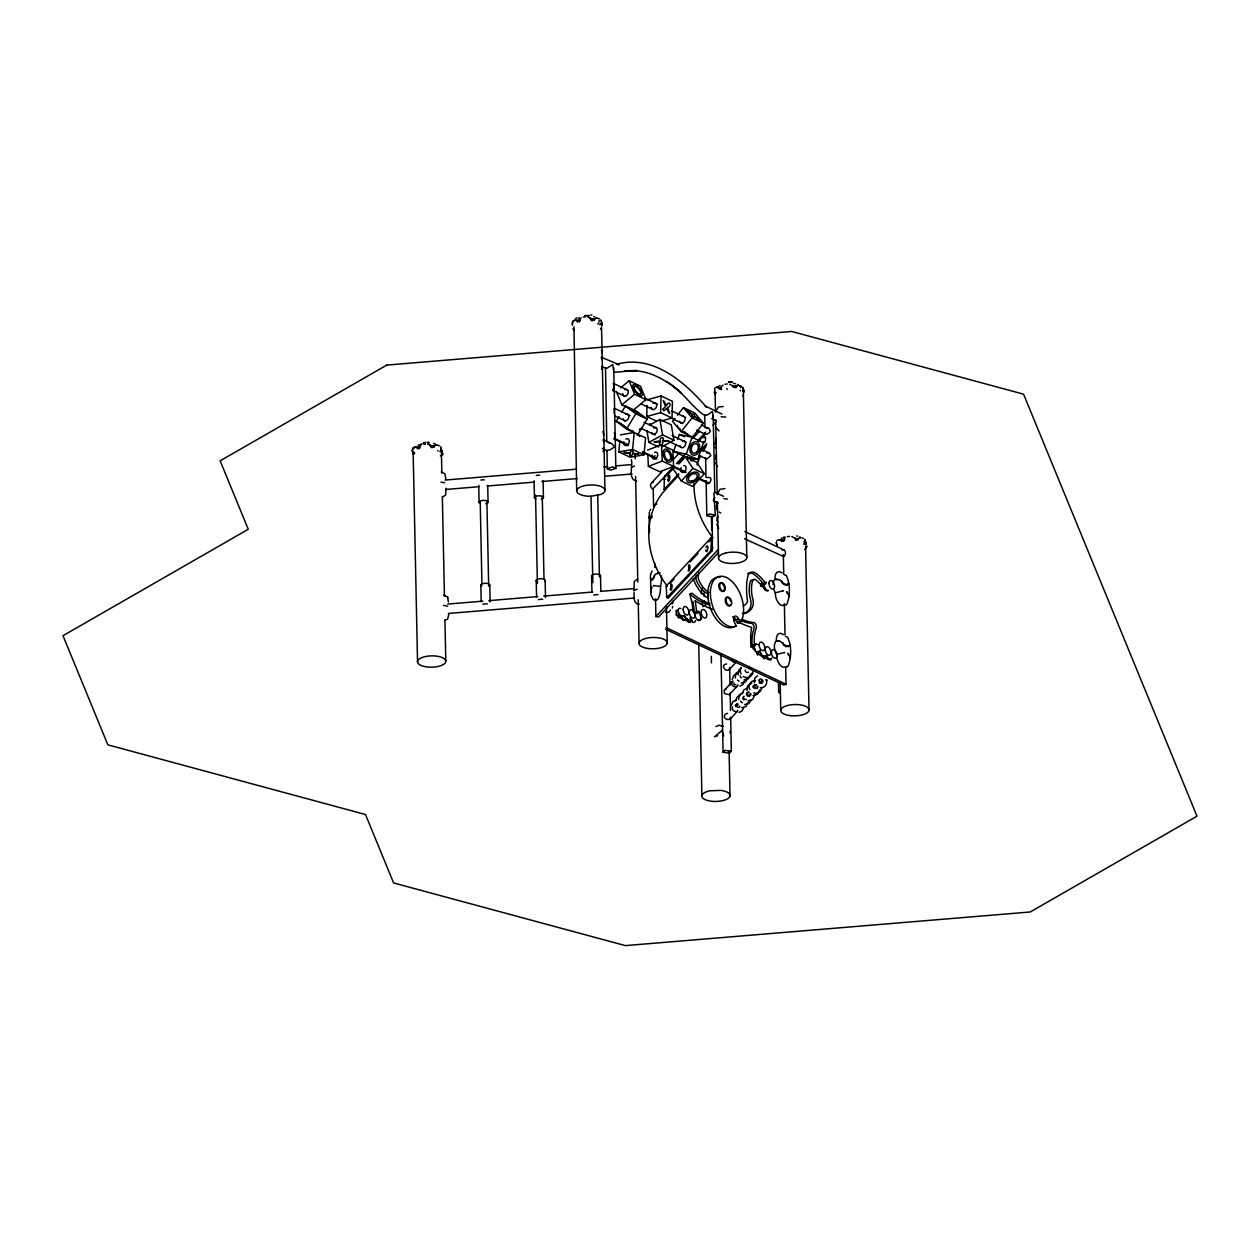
<?xml version="1.0" encoding="UTF-8"?>
<svg xmlns="http://www.w3.org/2000/svg" width="1260" height="1260" viewBox="0 0 1260 1260"><rect width="100%" height="100%" fill="white"/><g stroke="black" fill="none" stroke-linecap="round" stroke-linejoin="round"><path stroke-width="1.5" d="M730.548 717.192C731.068 721.933 722.011 718.735 724.768 715.097A3.166 2.804 -34.7 0 1 726.374 713.648L727.603 713.365M660.145 572.827L655.389 574.198L653.578 577.647C648.144 583.412 655.153 578.797 654.302 575.426M773.845 589.397A9.544 5.481 71 0 0 774.79 591.68L775.357 593.68A9.544 5.481 71 0 0 781.357 605.477L785.783 605.194A18.884 1.559 -43.2 0 1 786.87 604.17C790.414 595.602 790.272 583.868 786.334 575.537A18.364 8.537 44.4 0 0 785.153 574.954A13.12 8.647 36.6 0 0 784.397 574.891M776.648 655.373A9.544 5.481 71 0 0 782.649 667.17L787.075 666.886A18.884 1.559 -43.2 0 1 788.162 665.863C791.595 657.295 791.674 645.451 787.563 637.166A18.364 8.537 44.4 0 0 786.445 636.631A13.12 8.647 36.6 0 0 785.689 636.583M656.476 421.108L646.742 416.509L647.026 405.389M661.059 395.955L672.43 401.31L672.005 418.005L660.634 412.65L661.059 395.955L647.167 399.814M678.731 475.303L665.406 489.636L664.146 489.463L664.303 476.973L673.958 466.294M711.428 537.406L710.892 550.588L666.823 597.744L666.178 586.105L711.428 537.406L712.688 537.563A83.207 71.096 42.9 0 1 694.055 483.399M712.246 516.301L712.357 550.462L668.493 597.76L666.398 596.389M715.003 444.449L716.263 437.96M441.961 451.001L441.976 452.198L440.606 446.875L441.756 450.844M804.195 543.611L806.101 544.871L804.731 539.548M706.12 480.674L706.797 515.639L712.593 517.025L715.302 515.293L713.916 493.762L714.814 492.235L713.192 415.501L712.199 411.516C710.64 412.776 705.836 416.95 704.86 414.682M705.127 433.015C705.332 436.07 709.963 432.873 710.309 431.03L709.207 428.747L701.41 424.935M706.104 482.375C708.687 487.399 714.924 475.603 707.238 477.619M707.978 595.996L707.899 593.806A21.136 12.143 71 0 1 695.882 579.112A55.03 31.594 71 0 0 696.308 575.19M661.342 575.788A9.544 3.166 -82.4 0 1 660.775 585.128L660.508 587.192A9.544 3.166 -82.4 0 1 657.452 599.744L654.302 600.091A18.884 1.748 33.6 0 1 653.09 599.256L650.79 594.31L651.703 586.798L651.404 588.42M631.339 459.695C633.276 464.972 627.385 479.651 636.631 480.974M742.077 694.039L743.857 689.85L747.085 688.228M754.74 694.984L752.645 699.442L748.204 700.702M761.654 687.535C761.906 691.315 757.213 694.654 753.527 692.842M782.901 591.176C785.295 589.743 778.223 592.294 775.451 592.751M787.201 593.224L786.665 591.617L788.618 595.161M784.192 652.869C786.602 651.452 779.515 653.971 776.743 654.444L776.097 653.373A9.544 5.481 71 0 1 776.144 641.183L780.082 641.135L784.051 644.648L788.319 646.663L789.847 645.971M788.445 654.869L787.957 653.31L789.91 656.854M602.422 365.935L601.603 369.117M604.138 447.993L603.099 451.631M717.145 494.723L719.87 489.337L724.941 488.549M653.798 585.869C651.672 584.923 657.704 586.451 660.429 586.278M716.074 456.309L716.373 454.671L715.507 458.734L716.467 460.467M717.365 517.986L717.664 516.364L716.798 520.427L717.759 522.16M618.959 416.666L616.187 421.249L626.551 429.014L645.608 437.85L643.97 454.813L630.158 457.223L618.802 451.852L619.699 442.433M643.97 454.813L632.599 449.458L634.237 432.479L620.44 434.889M443.016 453.49L442.591 455.065M717.16 509.78L716.562 508.898L717.476 509.26M732.123 679.455L733.903 675.344L737.053 673.722M731.194 705.694L732.973 701.584L736.187 699.962M735.556 701.001L737.32 696.89L740.47 695.268M744.786 680.463L743.006 684.574L739.856 686.196M750.598 674.21L748.503 678.667L744.046 679.943M748.204 702.009L746.109 706.466L741.652 707.742M752.771 671.863C752.96 676.604 746.818 679.408 743.195 676.415M759.481 689.881L757.386 694.339L752.929 695.615M807.14 546.163L804.778 549.785M689.409 567.756L688.716 569.252M723.098 752.299L724.878 750.393L731.32 751.259L729.556 753.165L723.098 752.299L720.909 653.893M780.129 693.331L778.806 691.425L780.46 690.574M788.555 584.278L788.524 582.829M789.689 645.608L789.815 644.522M649.357 512.096L649.183 518.017M650.869 590.578L650.428 575.174L651.987 571.063M613.447 369.731L612.738 364.565L606.816 368.329L602.264 366.959M722.515 730.06L714.483 736.895M669.217 478.343L668.477 479.398M716.893 501.637L716.389 507.512M729.524 668.619C726.768 674.068 719.318 664.697 726.595 663.988M432.18 447.709L432.463 446.576L436.07 445.19L430.826 446.56M592.263 320.812L592.72 319.646L587.774 317M796.32 540.383L796.588 539.264L800.21 537.862L795.501 539.863M672.304 608.076L672.73 606.47M614.203 413.453L614.187 408.193L629.984 415.642M715.538 411.39L718.531 407.012L723.224 406.492M672.352 603.76L672.604 602.957A9.544 5.481 71 0 0 672.934 601.067M712.703 417.044L713.192 415.501M714.924 497.763L713.396 500.078M649.136 518.128L649.498 532.618M677.644 439.519L679.376 434.448L692.039 437.299L703.395 442.654L697.662 459.553L684.999 456.719L673.627 451.348L675.927 444.591M697.662 459.553L686.29 454.198L692.039 437.299M730.217 733.273L730.17 731.083M747.479 678.919L745.589 681.802L741.148 683.062M743.668 708.215L741.746 711.16L738.927 712.435M750.913 700.466L748.944 703.411L744.566 704.623M649.876 510.741L650.695 509.371M606.769 441.882L605.54 367.526M715.066 392.695L714.892 393.561M602.059 359.825L601.414 358.281M603.776 441.882L603.13 440.338M621.747 412.083L625.448 405.972L636.82 411.343L647.183 419.108L637.922 434.385M626.551 429.014L635.812 413.737L647.183 419.108M653.09 458.624L654.932 455.584M788.398 583.915L787.012 584.971L782.759 582.955L780.019 579.884L774.853 579.49A9.544 5.481 71 0 0 773.057 584.656M607.336 468.688L612.675 466.846L615.856 468.342L610.517 470.185L607.336 468.688L606.958 450.45L610.407 449.741L614.471 446.812L612.139 443.93L603.241 439.583M706.797 515.639L709.506 513.907L715.302 515.293M651.278 518.301L651.892 517.372M614.266 438.732L615.132 434.968L614.297 432.794M665.752 476.721L664.681 476.264M670.918 586.089L670.966 588.483M740.959 667.847L740.124 670.856L740.99 674.005M732.406 681.518L724.106 690.637L724.563 693.63L729.178 694.717L737.352 686.086M412.492 448.513L413.233 447.52M572.56 321.615L573.3 320.623M714.436 388.805L715.176 387.812M776.617 541.202L777.357 540.209M720.153 387.923L722.988 385.119M782.35 540.319L785.169 537.516M732.58 616.943A4.489 2.583 71 0 1 735.966 619.794L737.572 623.432L738.769 621.841M740.187 622.534L741.368 620.928A26.255 15.073 71 0 0 729.934 579.631A26.255 15.073 71 0 0 710.608 597.177A26.255 15.073 71 0 0 735.273 626.472L736.139 625.984L734.737 622.834A4.489 2.583 71 0 1 734.297 616.518A4.489 2.583 71 0 1 738.565 618.896L740.187 622.534L737.572 623.432M674.982 418.304L672.556 421.344L681.156 431.644L692.527 437.015L703.442 423.313L694.843 413.012L683.471 407.641L677.408 415.249M681.156 431.644L692.071 417.942L703.442 423.313M640.363 430.4L639.497 429.266M652.286 515.954L649.908 518.522L649.152 516.584M715.869 448.087L715.286 447.205L716.168 447.568M650.727 579.269L651.357 580.261L650.443 578.277M733.966 682.81L734.013 684.558L735.793 684.794M413.91 453.679L413.28 454.387L412.209 449.899L412.902 453.253L414.76 453.301M573.977 326.765L576.686 490.927M579.915 320.386L574.418 320.103L578.072 320.749M641.308 428.904L639.655 429.329M602.028 324.103L602.044 325.285L602.343 323.678L599.886 324.702M678.888 463.979L685.361 456.892L696.717 462.262L704.34 473.713L692.716 486.47L681.345 481.099L673.722 469.649M681.345 481.099L692.969 468.358L704.34 473.713M600.138 324.025L601.713 324.041M651.64 482.832L662.272 471.397M672.903 459.963L678.211 454.23M692.827 438.512L699.457 431.361M676.604 463.444L684.542 454.907M697.772 440.653L705.71 432.117M673.155 467.98L652.601 489.085A4.268 3.638 42.9 0 1 653.404 482.06M677.14 463.696L683.786 456.545M698.402 440.811L705.033 433.66M713.002 425.092L715.664 422.226M667.264 475.004L673.895 467.885M699.032 440.827L704.324 435.125M664.146 489.463L678.793 473.697M690.779 460.798L693.441 457.947M700.087 450.781L706.75 443.615M692.039 460.971L694.701 458.105M701.347 450.938L706.671 445.221M670.099 583.412L674.1 579.112M690.07 561.928L698.056 553.329M708.703 541.863L712.688 537.563M718.405 552.605L658.618 616.943L655.893 616.581L718.326 549.376M729.099 669.753L735.541 662.807M730.107 719.129L737.872 710.766M612.974 389.576L614.077 386.505L613.226 383.418M716.53 508.945L717.381 509.906M724.673 689.85L726.248 688.81M631.606 467.145L634.536 466.042M634.19 590.31L637.119 589.223M655.342 504.709L656.098 504.079A9.544 3.166 -82.4 0 1 656.933 503.984M620.613 387.828L629.134 380.788L640.49 386.159L645.971 399.641L633.197 410.209L621.841 404.838L616.36 391.356M621.841 404.838L634.615 394.286L645.971 399.641M412.619 453.395L413.878 453.08L412.949 453.269M581.112 317.93L577.442 321.883A14.663 2.063 85.3 0 1 577.537 321.347M421.045 444.843L417.359 448.78A14.663 2.063 85.3 0 1 417.454 448.245M431.282 447.552L432.637 446.544L427.691 443.898L429.865 444.701M795.422 540.225L796.777 539.233L798.021 540.099A14.663 2.063 85.3 0 1 798.115 539.563M804.778 542.981L806.4 543.265M591.365 320.654L592.641 319.693L593.964 320.512A14.663 2.063 85.3 0 1 594.058 319.977M441.63 450.954L440.653 450.308M442.15 450.592L439.803 451.6M804.715 539.532L806.416 543.28M575.631 318.481L576.734 317.756M757.575 675.722L754.866 678.116L754.315 682.668M715.916 726.61L718.814 725.256L723.177 726.327M649.672 425.061L659.909 419.454L671.281 424.825L673.927 440.244L661.988 446.78M646.931 430.794L648.916 442.355L662.571 434.889L673.927 440.244M706.183 428.242L708.435 428.242M706.687 452.923L709.742 453.442L710.798 455.695L707.002 458.971L699.016 455.679M587.349 315.756L588.971 315.473M591.444 320.276L592.61 319.662M734.391 386.867L738.013 385.466L732.769 386.851A14.143 5.654 -1.2 0 1 736.187 387.34M423.407 443.142L424.651 442.543M741.415 667.863L738.769 670.194L738.171 674.809M657.09 573.316L658.917 572.812M647.609 450.088L661.484 444.78L672.856 450.151L673.627 466.436L659.752 471.76L648.38 466.389L647.86 455.522M648.38 466.389L662.256 461.081L673.627 466.436M803.943 544.288L805.738 543.611M430.873 445.378L432.637 446.544M735.966 619.794L738.565 618.896M736.139 625.984L732.659 627.37A26.255 15.073 71 0 1 709.002 603.572A26.255 15.073 71 0 1 720.137 577.237M785.657 666.556L786.035 684.227L783.783 685.015L665.469 629.165M625.653 414.32L626.377 414.099A3.591 2.567 -64.7 0 1 628.787 416.635A3.591 2.567 -64.7 0 1 626.346 420.667L625.621 420.887A3.591 2.567 -64.7 0 1 623.243 418.792M646.742 416.509L660.634 412.65M661.579 420.919L672.005 418.005M740.029 670.588L735.808 673.391L735.273 677.99M751.48 673.675L752.929 673.281M751.747 683.14L747.605 685.928L747.054 690.48M743.384 692.149L739.242 694.937L738.691 699.489M423.99 442.78L425.25 442.465M637.497 579.001L634.237 581.553L633.985 590.72M587.79 315.488L589.223 315.74M427.723 442.402L429.172 442.685L428.101 442.228M442.449 497.149L445.662 494.944L446.056 488.297M445.032 620.33L447.694 618.975L448.702 614.644M432.463 446.576L433.897 447.41A14.663 2.063 85.3 0 1 434.101 446.402M618.802 451.852L632.599 449.458M778.082 579.301L776.239 579.096M779.373 640.994L777.53 640.789M583.207 317.063L585.459 316.748M725.067 384.253L727.335 383.938M423.124 443.977L425.392 443.662M787.264 536.65L789.516 536.335M721.145 416.729L725.807 417.076M716.578 735.982L717.554 735.856M728.847 382.252L732.611 382.095M682.447 416.288L683.156 416.225A3.591 2.567 -64.7 0 1 685.046 419.375A3.591 2.567 -64.7 0 1 682.18 422.998L681.471 423.061A3.591 2.567 -64.7 0 1 679.597 421.202M445.032 480.076L576.356 469.161M603.792 466.893L607.714 466.562M615.557 465.916L631.228 464.609M445.788 489.463L479.115 486.691M486.959 486.045L533.988 482.139M541.832 481.493L577.111 478.564M604.564 476.28L632 473.996M447.631 604.076L482.911 601.146M488.785 600.658L537.799 596.578M543.674 596.09L592.673 592.027M600.516 591.381L633.827 588.609M448.387 613.462L634.599 598.012M591.003 496.267L600.941 494.392A14.143 5.654 -1.2 0 0 603.808 488.155A14.143 5.654 -1.2 0 0 590.641 484.958L586.987 485.226A14.143 5.654 -1.2 0 0 576.828 491.668A14.143 5.654 -1.2 0 0 591.003 496.267L592.846 582.64M723.838 498.645L727.524 499.133M441 482.155L444.638 482.69M443.583 605.335L447.725 606.217M584.719 315.63L586.12 315.614M755.543 680.794C750.865 679.975 747.227 685.739 749.873 689.661M760.205 687.787C764.159 688.495 767.797 684.259 766.505 680.447M639.198 604.154C633.15 604.359 634.095 596.153 634.032 592.326M608.375 442.78L610.265 442.843M441.173 471.949L444.827 473.681L445.851 478.769M443.74 595.13L447.41 596.862L448.434 601.933M614.045 372.236L637.072 370.55L624.251 371.18C645.671 367.762 666.036 379.402 681.487 393.23L673.391 386.521M705.505 434.322L696.733 430.18M787.925 583.9C787.169 586.357 782.224 584.829 781.531 580.891M789.217 645.592L786.082 646.742L783.815 645.215L782.822 642.584M590.751 314.905L591.853 315M417.989 447.662L414.335 447.016L419.832 447.3A14.679 12.537 42.9 0 1 420.556 446.607M650.648 518.695L649.435 517.577M728.469 381.575L731.43 382.111M663.941 479.178L665.201 479.351M711.648 547.675L712.908 547.848M710.892 550.588L712.152 550.762M666.178 586.105L667.438 586.278A83.207 71.096 42.9 0 1 665.406 489.636M667.233 597.602L668.493 597.76M649.577 423.833L650.38 423.99M673.627 451.348L686.29 454.198M765.702 679.738L767.23 680.148M721.145 388.3L720.043 387.97L721.224 389.718M622.03 424.368L621.101 424.21L626.771 428.479M623.023 425.234L624.204 425.675M712.829 609.541L703.962 605.792A126.52 72.655 71 0 1 695.079 600.626L695.205 601.303A54.779 31.453 71 0 1 696.591 613.525M729.635 384.19L735.824 387.702A14.663 2.063 85.3 0 1 735.919 387.166M791.816 536.571L796.603 539.138L795.013 538.052M597.933 318.308L599.476 318.89M739.793 385.497L741.337 386.08M714.262 492.03L723.571 496.345M801.974 537.894L803.534 538.477M437.85 445.221L439.409 445.804M592.72 319.646L589.948 317.788M601.209 357.21L619.022 364.644L616.439 364.298C652.57 354.17 684.306 381.465 706.246 406.948L705.08 405.94L721.917 414.083M613.699 383.528L627.732 390.159M645.277 398.443L657.562 404.24M671.596 410.855L685.629 417.485M612.533 390.427L624.803 396.223M640.6 403.673L652.885 409.469M670.414 417.753L682.699 423.549M679.376 434.448L684.243 436.748M644.017 422.273L656.303 428.085M672.1 435.535L686.149 442.166M700.182 448.796L708.955 452.938M614.77 415.91L625.306 420.887M641.088 428.337L655.137 434.968M669.186 441.599L681.471 447.394M616.187 421.249L621.054 423.549M648.916 442.355L658.665 446.953M614.565 438.417L628.535 445.016M642.521 451.615L656.507 458.215M672.226 465.649L686.212 472.248M698.449 478.028L708.939 482.974M613.982 438.921L628.22 445.63M642.442 452.356L656.665 459.065M672.667 466.625L685.109 472.5M699.332 479.209L708.23 483.399M744.896 531.547L783.751 549.88M744.518 538.745L783.893 556.652A4.268 3.04 -64.7 0 0 785.327 551.722A4.268 3.04 -64.7 0 0 782.082 549.927M665.957 627.543L786.035 684.227M711.727 418.635L716.53 420.919M713.459 500.897L718.263 503.181M602.327 448.418L607.304 450.812M721.602 388.852L720.09 387.954L719.303 389.072A14.663 2.063 85.3 0 1 719.397 388.537M579.742 321.662L578.23 320.764L578.954 321.883M783.799 541.233L778.475 539.69L783.956 539.973A14.679 12.537 42.9 0 1 784.681 539.296M419.659 448.56L418.147 447.678L418.871 448.796M627.952 428.92L628.992 429.502M628.331 429.377L633.008 431.408L632.347 430.605M719.019 430.92L715.916 427.455M720.736 512.962L719.177 512.001M737.478 621.511L733.918 619.495M635.402 411.847L629.969 408.665L635.308 412.067M637.324 413.012L642.71 416.398L637.229 413.217M782.224 572.922L779.53 571.662A9.544 5.481 71 0 0 775.026 577.647L775.152 579.317M783.515 634.615L780.822 633.355A9.544 5.481 71 0 0 776.317 639.34L776.443 641.009M703.553 414.839C690.197 405.027 681.266 389.797 666.398 381.512M626.85 428.274L622.834 425.266M732.816 385.654L734.407 386.741M625.448 405.972L635.812 413.737M705.915 458.876L705.6 457.947L706.01 477.43M717.365 466.735L715.475 462.593M718.657 528.428L716.767 524.286M574.024 330.435L572.985 328.608M683.471 407.641L692.071 417.942M742.581 390.584L744.203 390.868L742.534 387.151L743.92 392.474M685.361 456.892L692.969 468.358M783.011 541.469L782.334 540.335L781.499 541.469A14.663 2.063 85.3 0 1 781.594 540.934M602.863 431.581L603.871 434.952M723.649 735.84L722.547 732.249M447.946 598.012L447.41 596.862M445.788 661.012L445.127 659.563A14.143 5.654 -1.2 0 0 422.069 657.531A14.143 5.654 -1.2 0 0 426.305 666.855A14.143 5.654 -1.2 0 0 445.788 661.012L444.922 619.888M601.492 350.091L602.154 352.894M715.397 447.142L716.09 448.213M629.134 380.788L634.615 394.286M714.83 393.435L714.341 391.97L715.223 394.679M680.085 445.741L680.305 446.497A3.591 2.567 -64.7 0 0 683.66 447.221A3.591 2.567 -64.7 0 0 685.566 442.906L685.361 442.134A3.591 2.567 -64.7 0 0 682.369 441.205M709.789 604.942L709.238 604.658A67.457 38.729 71 0 1 690.181 594.279A3.371 1.937 71 0 0 689.63 594.058M672.43 601.949L672.604 602.957M727.13 389.56L726.926 388.442M692.811 601.398L692.953 602.075A54.779 31.453 71 0 1 694.26 612.596M659.909 419.454L662.571 434.889M661.484 444.78L662.256 461.081M778.459 682.684L778.68 692.48M805.581 546.651L809.014 710.12M788.776 594.751L788.807 596.547M790.067 656.444L790.115 658.24M783.326 554.589L783.736 574.229M784.35 603.697L785.011 635.119M780.176 683.03L780.743 710.278M746.818 557.503L743.353 392.096A14.143 5.654 -1.2 0 0 742.849 390.632M729.099 751.354L730.044 796.115A14.143 5.654 -1.2 0 1 718.247 801.344L714.562 801.455A14.143 5.654 -1.2 0 1 702.025 796.966A14.143 5.654 -1.2 0 1 710.152 790.745L720.972 790.414A14.143 5.654 -1.2 0 1 730.044 796.115M715.129 394.632L715.491 412.146M715.649 419.926L717.208 493.873M717.365 501.669L718.547 558.101M711.443 516.505L711.727 530.192M711.317 656.318L711.459 662.917M704.718 415.312L704.97 427.613M698.717 643.687L701.899 795.485M688.873 565.252L688.999 570.591M668.729 475.492L668.84 480.832M671.013 584.483L671.123 589.822M666.43 606.249L667.217 643.451A14.143 5.654 -1.2 0 1 644.899 647.876A14.143 5.654 -1.2 0 1 647.341 638.08A14.143 5.654 -1.2 0 1 667.217 643.451M653.216 488.896L653.594 506.583M654.79 563.535L654.869 567.472M655.531 598.894L655.893 616.581M649.404 528.491L649.435 530.287M650.695 590.184L650.727 591.98M635.15 454.876L635.229 458.782M635.591 476.406L637.812 582.12M638.174 599.744L639.088 642.82M613.746 367.889L615.856 468.342M601.54 326.828L604.957 490.298M600.516 575.977L600.831 590.94M597.697 494.566L599.429 576.907M591.586 575.773L591.932 592.594M543.076 480.706L543.438 497.527M545.155 580.577L545.501 597.398M542.288 497.196L544.005 579.553M535.547 495.085L537.39 583.317M534.098 480.848L534.46 497.668M536.209 580.372L536.571 597.193M487.715 485.305L488.061 502.126M489.778 585.176L490.124 601.997M486.911 501.795L488.675 586.105M480.217 501.637L481.934 583.994M478.737 485.447L479.084 502.267M480.848 584.971L481.194 601.792M441.851 473.051L441.394 451.521A14.143 5.654 -1.2 0 0 440.748 450.072M442.339 496.55L444.433 596.405M417.548 662.051L413.154 452.56A14.143 5.654 -1.2 0 0 413.815 454.009M729.682 667.611L730.028 685.125M730.17 692.905L730.516 710.404M730.674 718.184L731.32 751.259M754.425 646.821A30.76 17.656 71 0 1 752.062 644.017A37.06 21.278 71 0 1 753.968 628.74A3.371 1.937 71 0 0 751.779 623.353A67.457 38.729 71 0 1 739.762 619.983M743.384 613.841A28.224 16.207 71 0 0 749.968 608.312A11.308 6.489 71 0 0 749.999 597.587L749.763 596.389A28.224 16.207 71 0 1 750.173 582.167L750.771 580.513A5.434 3.119 71 0 1 752.74 580.246M763.67 584.719A33.516 19.247 71 0 0 753.181 573.835A11.671 6.709 71 0 0 747.621 573.631M769.435 659.342A38.666 22.207 71 0 1 753.008 648.333L751.653 646.616A3.371 1.937 71 0 1 750.865 644.159A54.779 31.453 71 0 1 751.558 627.889L751.669 627.338A126.52 72.655 71 0 1 739.258 622.44M707.679 597.886A28.224 16.207 71 0 1 693.662 579.899A11.308 6.489 71 0 1 693.315 578.923M708.892 592.405A21.136 12.143 71 0 1 698.15 578.324A55.03 31.594 71 0 0 698.686 572.386M693 611.51A37.06 21.278 71 0 0 690.448 596.909A3.371 1.937 71 0 1 692.449 593.491A67.457 38.729 71 0 0 709.774 603.445M690.401 621.274A38.666 22.207 71 0 1 678.289 616.313A3.371 1.937 71 0 1 676.274 612.486A3.371 1.937 71 0 1 677.943 610.108M755.48 644.695A30.76 17.656 71 0 1 754.315 643.23A37.06 21.278 71 0 1 756.236 627.968A3.371 1.937 71 0 0 754.047 622.582A67.457 38.729 71 0 1 742.014 619.211M766.852 590.341A3.371 1.937 71 0 1 765.261 590.09L763.34 587.569A48.321 27.752 71 0 0 756.11 580.12A5.434 3.119 71 0 0 753.023 579.726L752.425 581.395A28.224 16.207 71 0 0 752.031 595.602L752.251 596.815A11.308 6.489 71 0 1 752.22 607.54A28.224 16.207 71 0 1 742.282 613.352M743.211 605.934A21.136 12.143 71 0 0 747.59 601.666A55.03 31.594 71 0 1 747.668 576.907A11.671 6.709 71 0 1 755.449 573.048A33.516 19.247 71 0 1 765.923 583.947M771.151 658.429A3.371 1.937 71 0 1 770.474 659.295M430.274 446.449A14.143 5.654 -1.2 0 1 433.755 446.89M577.222 321.426A14.143 5.654 -1.2 0 1 580.135 320.465M594.263 320.135A14.143 5.654 -1.2 0 0 590.83 319.646A14.679 10.489 -64.7 0 0 590.278 319.079M600.957 323.426A14.143 5.654 -1.2 0 1 601.492 324.875M781.72 540.823A14.143 5.654 -1.2 0 1 784.712 539.91M803.864 541.879A14.143 5.654 -1.2 0 1 805.549 544.698M670.509 585.396A2.914 0.961 -82.4 0 1 671.99 585.018A2.914 0.961 -82.4 0 1 671.47 589.286A2.914 0.961 -82.4 0 1 670.084 588.924M687.519 456.64A2.914 0.961 -82.4 0 1 687.582 459.301M706.75 546.021A2.914 0.961 -82.4 0 1 707.837 547.58A2.914 0.961 -82.4 0 1 706.86 551.376A2.914 0.961 -82.4 0 1 705.773 549.801M706.025 547.596A2.914 0.961 -82.4 0 1 706.23 546.934M668.02 477.052A2.914 0.961 -82.4 0 1 669.659 475.87A2.914 0.961 -82.4 0 1 669.107 480.454A2.914 0.961 -82.4 0 1 667.753 479.272M703.946 437.945A2.914 0.961 -82.4 0 1 705.427 437.566A2.914 0.961 -82.4 0 1 704.923 441.835A2.914 0.961 -82.4 0 1 703.537 441.473M688.37 566.165A2.914 0.961 -82.4 0 1 689.803 565.63A2.914 0.961 -82.4 0 1 689.503 569.678A2.914 0.961 -82.4 0 1 688.07 570.229M697 464.987A83.207 71.096 42.9 0 1 700.623 455.726M702.938 451.395A83.207 71.096 42.9 0 1 705.584 447.269M754.425 688.511A2.016 1.733 42.9 0 1 754.015 688.165M753.511 687.267A2.016 1.733 42.9 0 1 756.646 685.897M757.165 687.755A2.016 1.733 42.9 0 1 756.693 688.511M757.78 686.101A2.016 1.733 42.9 0 1 756.173 688.212A2.016 1.733 42.9 0 1 754.078 685.928A2.016 1.733 42.9 0 1 756.425 684.621M755.149 685.991A2.016 1.733 42.9 0 0 752.866 686.983A2.016 1.733 42.9 0 1 754.693 687.22M601.335 328.293A2.693 2.3 42.9 0 1 600.437 329.08M596.547 317.819A18.349 13.104 -64.7 0 1 597.382 318.449M593.712 316.559A18.349 13.104 -64.7 0 1 594.704 316.874M573.379 322.103A2.693 2.3 42.9 0 1 573.757 321.631M585.679 315.661A18.349 2.567 85.3 0 1 586.498 315.724M599.098 320.497A2.693 1.921 -64.7 0 1 599.13 321.773M598.61 323.064A2.693 1.921 -64.7 0 1 597.697 324.025M578.214 318.245A18.349 15.687 42.9 0 1 579.38 317.756M799.706 536.886A18.349 13.104 -64.7 0 1 800.604 537.406M796.745 535.941A18.349 13.104 -64.7 0 1 797.769 536.146M781.153 538.414A18.349 15.687 42.9 0 1 782.255 537.831M783.437 537.327A18.349 15.687 42.9 0 1 784.649 536.933M440.874 455.663A2.693 2.3 42.9 0 1 440.354 455.978M436.48 444.733A18.349 13.104 -64.7 0 1 437.315 445.347M433.645 443.473A18.349 13.104 -64.7 0 1 435.582 444.197M414.288 452.498A2.693 2.3 42.9 0 1 413.752 452.025M413.296 449.001A2.693 2.3 42.9 0 1 413.69 448.544L414.115 448.056A18.349 15.687 42.9 0 1 415.012 447.205M418.131 445.158A18.349 15.687 42.9 0 1 419.297 444.654M420.525 444.26A18.349 15.687 42.9 0 1 421.785 443.961M424.966 444.308A18.349 2.567 85.3 0 1 425.108 443.725M425.423 442.843A18.349 2.567 85.3 0 1 425.99 442.37M438.118 450.513A2.693 1.921 -64.7 0 1 437.614 450.938M743.447 394.931A2.693 2.3 42.9 0 1 742.817 395.939M737.51 384.489A18.349 13.104 -64.7 0 1 738.407 385.009M739.258 385.639A18.349 13.104 -64.7 0 1 740.029 386.363M733.477 383.45A18.349 13.104 -64.7 0 1 735.572 383.749M716.94 387.481A18.349 15.687 42.9 0 1 717.916 386.71M718.956 386.032A18.349 15.687 42.9 0 1 720.074 385.434M716.231 392.773A2.693 2.3 42.9 0 1 715.696 392.317M715.019 391.12A2.693 2.3 42.9 0 1 715.003 389.844M740.408 386.773A2.693 1.921 -64.7 0 1 740.959 387.686M740.47 390.253A2.693 1.921 -64.7 0 1 740.045 390.805M625.921 439.126A3.591 2.567 -64.7 0 1 628.992 439.866A3.591 2.567 -64.7 0 1 628.394 444.024L627.795 444.717A3.591 2.567 -64.7 0 1 624.724 445.268A3.591 2.567 -64.7 0 1 623.873 441.992M637.04 434.936A6.962 2.189 5.5 0 1 638.363 435.44M639.324 436.007A6.962 2.189 5.5 0 1 639.859 436.606M652.365 455.112A3.591 2.567 -64.7 0 0 652.727 458.293L653.231 458.75A3.591 2.567 -64.7 0 0 656.885 457.317A3.591 2.567 -64.7 0 0 657.137 452.876L656.633 452.434A3.591 2.567 -64.7 0 0 654.586 452.403M683.723 465.601A3.591 2.567 -64.7 0 1 686.101 468.578L685.913 469.46A3.591 2.567 -64.7 0 1 682.621 472.421A3.591 2.567 -64.7 0 1 680.589 469.429L680.778 468.531A3.591 2.567 -64.7 0 1 681.156 467.665M653.688 427.943A3.591 2.567 -64.7 0 1 656.617 428.195A3.591 2.567 -64.7 0 1 656.822 431.802L656.381 432.621A3.591 2.567 -64.7 0 1 651.735 432.621M687.629 433.676A6.962 1.528 38.6 0 1 683.219 431.597M680.384 429.377A6.962 1.528 38.6 0 1 679.14 428.195M678.132 427.093A6.962 1.528 38.6 0 1 677.061 425.376M684.904 432.007A4.946 1.087 38.6 0 1 684.007 431.534M651.121 407.248A3.591 2.567 -64.7 0 0 651.546 408.744L652.019 409.264A3.591 2.567 -64.7 0 0 655.673 408.209A3.591 2.567 -64.7 0 0 656.255 403.72L655.783 403.2A3.591 2.567 -64.7 0 0 653.074 403.326M622.708 393.545A3.591 2.567 -64.7 0 0 623.984 396.081L624.645 396.238A3.591 2.567 -64.7 0 0 628 393.435A3.591 2.567 -64.7 0 0 626.992 389.56L626.33 389.387A3.591 2.567 -64.7 0 0 624.897 389.765M751.684 668.493A2.016 1.733 42.9 0 1 750.267 668.493M749.101 667.469A2.016 1.733 42.9 0 1 748.897 666.997M762.032 680.841A2.016 1.733 42.9 0 1 759.103 682.684M759.055 680.069A2.016 1.733 42.9 0 1 759.433 679.817M762.363 679.738A2.016 1.733 42.9 0 1 761.89 682.652A2.016 1.733 42.9 0 1 759.166 680.778A2.016 1.733 42.9 0 1 761.497 679.156M761.087 681.109A2.016 1.733 42.9 0 1 761.434 683.377M750.031 693.772A2.016 1.733 42.9 0 1 749.401 696.197M747.967 696.197A2.016 1.733 42.9 0 1 746.582 693.756A2.016 1.733 42.9 0 1 748.865 692.748M750.865 693.551A2.016 1.733 42.9 0 1 749.416 695.662A2.016 1.733 42.9 0 1 747.164 693.693A2.016 1.733 42.9 0 1 749.007 691.945M748.44 672.163A2.016 1.733 42.9 0 1 745.243 669.958M746.392 699.426A2.016 1.733 42.9 0 1 744.062 696.213M743.872 699.851A2.016 1.733 42.9 0 1 743.132 697.237M741.541 677.864A2.016 1.733 42.9 0 1 740.691 677.281M740.187 676.384A2.016 1.733 42.9 0 1 740.108 675.895M742.549 702.67A2.016 1.733 42.9 0 1 742.061 702.544M741.605 702.308A2.016 1.733 42.9 0 1 740.691 701.064M737.289 711.238A3.371 2.882 42.9 0 1 732.501 706.813M737.998 684.731A3.371 2.882 42.9 0 1 733.273 686.196A3.371 2.882 42.9 0 1 733.005 681.046M736.249 661.878A3.371 2.882 42.9 0 1 731.446 659.815M735.698 706.435A2.016 1.733 42.9 0 1 737.966 704.482M735.226 705.742A2.016 1.733 42.9 0 1 737.793 705.411M739.982 706.246A2.016 1.733 42.9 0 1 736.848 706.639A2.016 1.733 42.9 0 1 737.635 703.663M739.132 681.124A2.016 1.733 42.9 0 1 738.644 680.998M737.777 680.4A2.016 1.733 42.9 0 1 737.478 679.975M670.462 609.966A9.544 5.481 71 0 1 665.453 612.202M592.578 577.08A4.489 1.795 -1.2 0 1 595.334 574.119A4.489 1.795 -1.2 0 1 600.248 576.434M482.895 604.296A4.489 1.795 -1.2 0 1 487.337 603.934M593.649 595.098A4.489 1.795 -1.2 0 1 598.075 594.736M537.201 581.679A4.489 1.795 -1.2 0 1 539.957 578.718A4.489 1.795 -1.2 0 1 544.887 581.033M480.91 480.107A4.489 1.795 -1.2 0 1 484.312 479.871M481.84 586.278A4.489 1.795 -1.2 0 1 484.596 583.317A4.489 1.795 -1.2 0 1 489.51 585.632M535.768 498.928A4.489 1.795 -1.2 0 1 536.067 496.267A4.489 1.795 -1.2 0 1 542.635 496.503A4.489 1.795 -1.2 0 1 541.186 499.117M480.391 503.527A4.489 1.795 -1.2 0 1 480.706 500.866A4.489 1.795 -1.2 0 1 487.258 501.102A4.489 1.795 -1.2 0 1 485.809 503.716M536.288 475.508A4.489 1.795 -1.2 0 1 539.69 475.288M538.272 599.697A4.489 1.795 -1.2 0 1 542.698 599.335M682.085 615.667A3.371 1.937 71 0 1 680.51 615.431M679.975 614.943A3.371 1.937 71 0 1 678.825 612.691M680.447 615.935A4.489 2.583 71 0 1 678.541 617.967M683.266 615.856A4.489 2.583 71 0 1 678.352 613.352A4.489 2.583 71 0 1 680.778 608.485M677.927 616.802A3.371 1.937 71 0 1 677.376 616.518M676.368 615.368A3.371 1.937 71 0 1 675.974 614.612M675.99 610.895A3.371 1.937 71 0 1 676.384 610.549M679.628 615.841A3.371 1.937 71 0 1 678.478 616.88M687.204 618.833A3.371 1.937 71 0 1 685.235 616.628M683.219 620.408A4.489 2.583 71 0 1 680.983 615.478M686.59 619.038A4.489 2.583 71 0 1 685.928 620.566M685.109 619.841A3.371 1.937 71 0 1 681.849 616.88M688.968 619.573A4.489 2.583 71 0 1 684.196 615.337M700.812 619.447A4.489 2.583 71 0 1 698.796 619.636M696.024 613.1A4.489 2.583 71 0 1 699.505 611.982M701.537 617.998A4.489 2.583 71 0 1 701.253 618.833M693.551 612.817A4.489 2.583 71 0 1 695.52 612.486M697.095 612.801A3.371 1.937 71 0 1 697.505 612.455M692.48 620.959A3.371 1.937 71 0 1 691.078 619.054M690.448 622.409A3.371 1.937 71 0 1 689.913 622.33M689.346 622.046A3.371 1.937 71 0 1 687.677 619.306M695.52 620.534A4.489 2.583 71 0 1 692.795 622.172A4.489 2.583 71 0 1 690.039 617.762M688.354 622.125A4.489 2.583 71 0 1 686.936 619.022M724.421 589.034A4.489 2.583 71 0 1 720.153 589.963A4.489 2.583 71 0 1 719.98 583.018A4.489 2.583 71 0 1 724.405 587.963M730.706 604.438A4.489 2.583 71 0 1 727.288 605.178A4.489 2.583 71 0 1 725.24 599.461A4.489 2.583 71 0 1 728.296 597.728M729.02 598.342A4.489 2.583 71 0 1 729.682 599.177M730.217 600.169A4.489 2.583 71 0 1 730.611 601.272M766.82 589.774A3.371 1.937 71 0 1 765.718 588.987M765.245 588.341A3.371 1.937 71 0 1 764.584 586.735M764.867 583.868A3.371 1.937 71 0 1 765.277 583.506M768.584 590.515A4.489 2.583 71 0 1 763.938 586.845A4.489 2.583 71 0 1 766.537 582.529M760.583 586.42A4.489 2.583 71 0 1 764.033 584.01M761.323 586.168A3.371 1.937 71 0 1 764.253 585.302M764.174 655.893A3.371 1.937 71 0 1 760.914 652.932M758.063 654.838A3.371 1.937 71 0 1 757.654 652.365M765.371 656.082A4.489 2.583 71 0 1 761.827 656.019A4.489 2.583 71 0 1 760.142 650.349M757.386 654.853A4.489 2.583 71 0 1 756.992 651.593M755.417 649.876A3.371 1.937 71 0 1 754.756 648.27M754.772 645.939A3.371 1.937 71 0 1 755.449 645.041M758.756 652.034A4.489 2.583 71 0 1 753.984 647.813A4.489 2.583 71 0 1 757.449 644.569M759.481 650.585A4.489 2.583 71 0 1 759.197 651.42M750.818 646.931A4.489 2.583 71 0 1 754.205 645.545M751.637 647.01A3.371 1.937 71 0 1 753.905 646.348M769.261 658.854A3.371 1.937 71 0 1 768.71 658.555M768.175 658.067A3.371 1.937 71 0 1 767.025 655.814M764.568 658.492A3.371 1.937 71 0 1 763.765 656.051M771.75 658.13A4.489 2.583 71 0 1 769.025 659.767A4.489 2.583 71 0 1 766.269 655.358M763.969 658.791A4.489 2.583 71 0 1 763.04 655.499M703.096 606.816A26.255 15.073 71 0 1 701.93 601.855M701.379 593.854A26.255 15.073 71 0 1 702.198 588.168M705.694 605.918A26.255 15.073 71 0 1 704.529 600.957M703.994 596.074A26.255 15.073 71 0 1 703.978 592.956M691.882 416.02L693.472 417.422L694.213 416.398L699.332 420.084L694.465 415.958L694.276 414.036L692.701 414.572L687.645 410.839L692.449 415.012L691.882 416.02M662.902 409.216L663.91 410.886L666.493 408.46L669.596 413.563L667.532 407.452C672.509 406.476 669.202 399.373 666.572 405.499L663.311 400.491L665.532 406.508L662.902 409.216M660.224 441.961C657.121 446.387 664.178 445.662 662.429 441.772L668.792 440.685L662.634 440.638C665.737 436.228 658.681 436.937 660.429 440.827L654.066 441.913L660.224 441.961M630.158 453.553C627.763 456.01 633.213 456.592 632.378 453.805L638.788 454.214L632.599 453.127C634.93 450.67 629.575 450.088 630.378 452.86L623.968 452.466L630.158 453.553M635.607 411.358C634.221 415.154 640.08 412.508 635.607 411.358M386.804 365.085L220.138 460.829L248.267 529.263L63 635.702L107.856 744.849L365.495 814.511L393.608 882.945L625.37 945.614L1030.239 911.988L1197 816.181L1023.577 394.175L791.658 331.459L386.804 365.085M594.153 318.827L592.688 319.615L596.153 318.276L594.247 318.78M725.508 553.045L722.594 554.006A14.143 5.654 -1.2 0 0 727.965 563.22A14.143 5.654 -1.2 0 0 746.755 557.014A14.143 5.654 -1.2 0 0 725.508 553.045M717.696 387.277L716.263 387.293L719.933 387.938L717.696 387.277M790.808 715.696L787.437 715.144A14.143 5.654 -1.2 0 1 787.122 705.6A14.143 5.654 -1.2 0 1 808.873 709.128A14.143 5.654 -1.2 0 1 790.808 715.696M601.429 321.457L600.658 319.961L601.445 321.457M777.01 545.832L776.333 542.587L777.01 545.832M572.481 324.781L572.276 323.001L572.481 324.781M601.839 323.93L601.587 322.418L601.839 323.93M663.154 453.537A6.962 3.906 69.1 0 0 670.021 462.121A6.962 3.906 69.1 0 0 669.501 451.19A6.962 3.906 69.1 0 0 663.154 453.537M664.429 454.135A4.946 2.772 69.1 0 0 669.312 460.231A4.946 2.772 69.1 0 0 668.934 452.466A4.946 2.772 69.1 0 0 664.429 454.135M691.141 482.722A6.962 4.473 -33.6 0 0 698.953 474.169A6.962 4.473 -33.6 0 0 688.433 475.335A6.962 4.473 -33.6 0 0 691.141 482.722M691.63 481.178A4.946 3.181 -33.6 0 0 697.174 475.115A4.946 3.181 -33.6 0 0 689.708 475.933A4.946 3.181 -33.6 0 0 691.63 481.178M697.552 453.505A6.962 4.804 -77.4 0 0 697.063 441.882A6.962 4.804 -77.4 0 0 689.929 449.899A6.962 4.804 -77.4 0 0 697.552 453.505M696.764 452.025A4.946 3.418 -77.4 0 0 696.418 443.772A4.946 3.418 -77.4 0 0 691.346 449.474A4.946 3.418 -77.4 0 0 696.764 452.025M633.15 388.143A6.962 2.677 50.4 0 0 641.592 395.782A6.962 2.677 50.4 0 0 637.922 386.725A6.962 2.677 50.4 0 0 633.15 388.143M634.426 388.741A4.946 1.906 50.4 0 0 640.427 394.175A4.946 1.906 50.4 0 0 637.812 387.749A4.946 1.906 50.4 0 0 634.426 388.741M683.172 609.336A4.489 2.583 71 0 0 687.456 615.022A4.489 2.583 71 0 0 687.409 607.95A4.489 2.583 71 0 0 683.172 609.336M689.315 612.423A4.489 2.583 71 0 0 693.598 618.124A4.489 2.583 71 0 0 693.567 611.053A4.489 2.583 71 0 0 689.315 612.423M701.159 612.313A4.489 2.583 71 0 0 705.427 617.998A4.489 2.583 71 0 0 705.395 610.942A4.489 2.583 71 0 0 701.159 612.313M695.142 614.848A4.489 2.583 71 0 0 699.426 620.55A4.489 2.583 71 0 0 699.394 613.478A4.489 2.583 71 0 0 695.142 614.848M719.633 585.049A4.489 2.583 71 0 0 723.649 591.208A4.489 2.583 71 0 0 724.106 584.419A4.489 2.583 71 0 0 719.633 585.049M726.075 599.508A4.489 2.583 71 0 0 730.091 605.65A4.489 2.583 71 0 0 730.548 598.878A4.489 2.583 71 0 0 726.075 599.508M768.931 583.364A4.489 2.583 71 0 0 773.199 589.066A4.489 2.583 71 0 0 773.167 581.994A4.489 2.583 71 0 0 768.931 583.364M765.261 649.562A4.489 2.583 71 0 0 769.545 655.247A4.489 2.583 71 0 0 769.513 648.191A4.489 2.583 71 0 0 765.261 649.562M759.103 644.899A4.489 2.583 71 0 0 763.387 650.601A4.489 2.583 71 0 0 763.355 643.529A4.489 2.583 71 0 0 759.103 644.899M771.372 652.444A4.489 2.583 71 0 0 775.656 658.13A4.489 2.583 71 0 0 775.624 651.073A4.489 2.583 71 0 0 771.372 652.444"/></g></svg>
